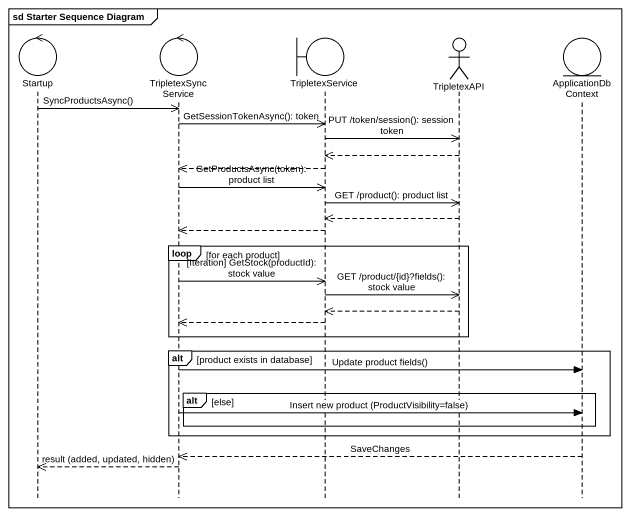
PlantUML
@startuml
mainframe sd Starter Sequence Diagram
hide footbox
control Startup
control TripletexSyncService
boundary TripletexService
actor TripletexAPI
entity ApplicationDbContext

Startup ->> TripletexSyncService : SyncProductsAsync()
TripletexSyncService ->> TripletexService : GetSessionTokenAsync(): token
TripletexService ->> TripletexAPI : PUT /token/session(): session token
TripletexAPI -->> TripletexService
TripletexService -->> TripletexSyncService
TripletexSyncService ->> TripletexService : GetProductsAsync(token): product list
TripletexService ->> TripletexAPI : GET /product(): product list
TripletexAPI -->> TripletexService
TripletexService -->> TripletexSyncService
loop for each product
  TripletexSyncService ->> TripletexService : [Iteration] GetStock(productId): stock value
  TripletexService ->> TripletexAPI : GET /product/{id}?fields(): stock value
  TripletexAPI -->> TripletexService
  TripletexService -->> TripletexSyncService
end
alt product exists in database
  TripletexSyncService -> ApplicationDbContext : Update product fields()
  alt else
    TripletexSyncService -> ApplicationDbContext : Insert new product (ProductVisibility=false)
  end
end
ApplicationDbContext -->> TripletexSyncService : SaveChanges
TripletexSyncService -->> Startup : result (added, updated, hidden)
@enduml
